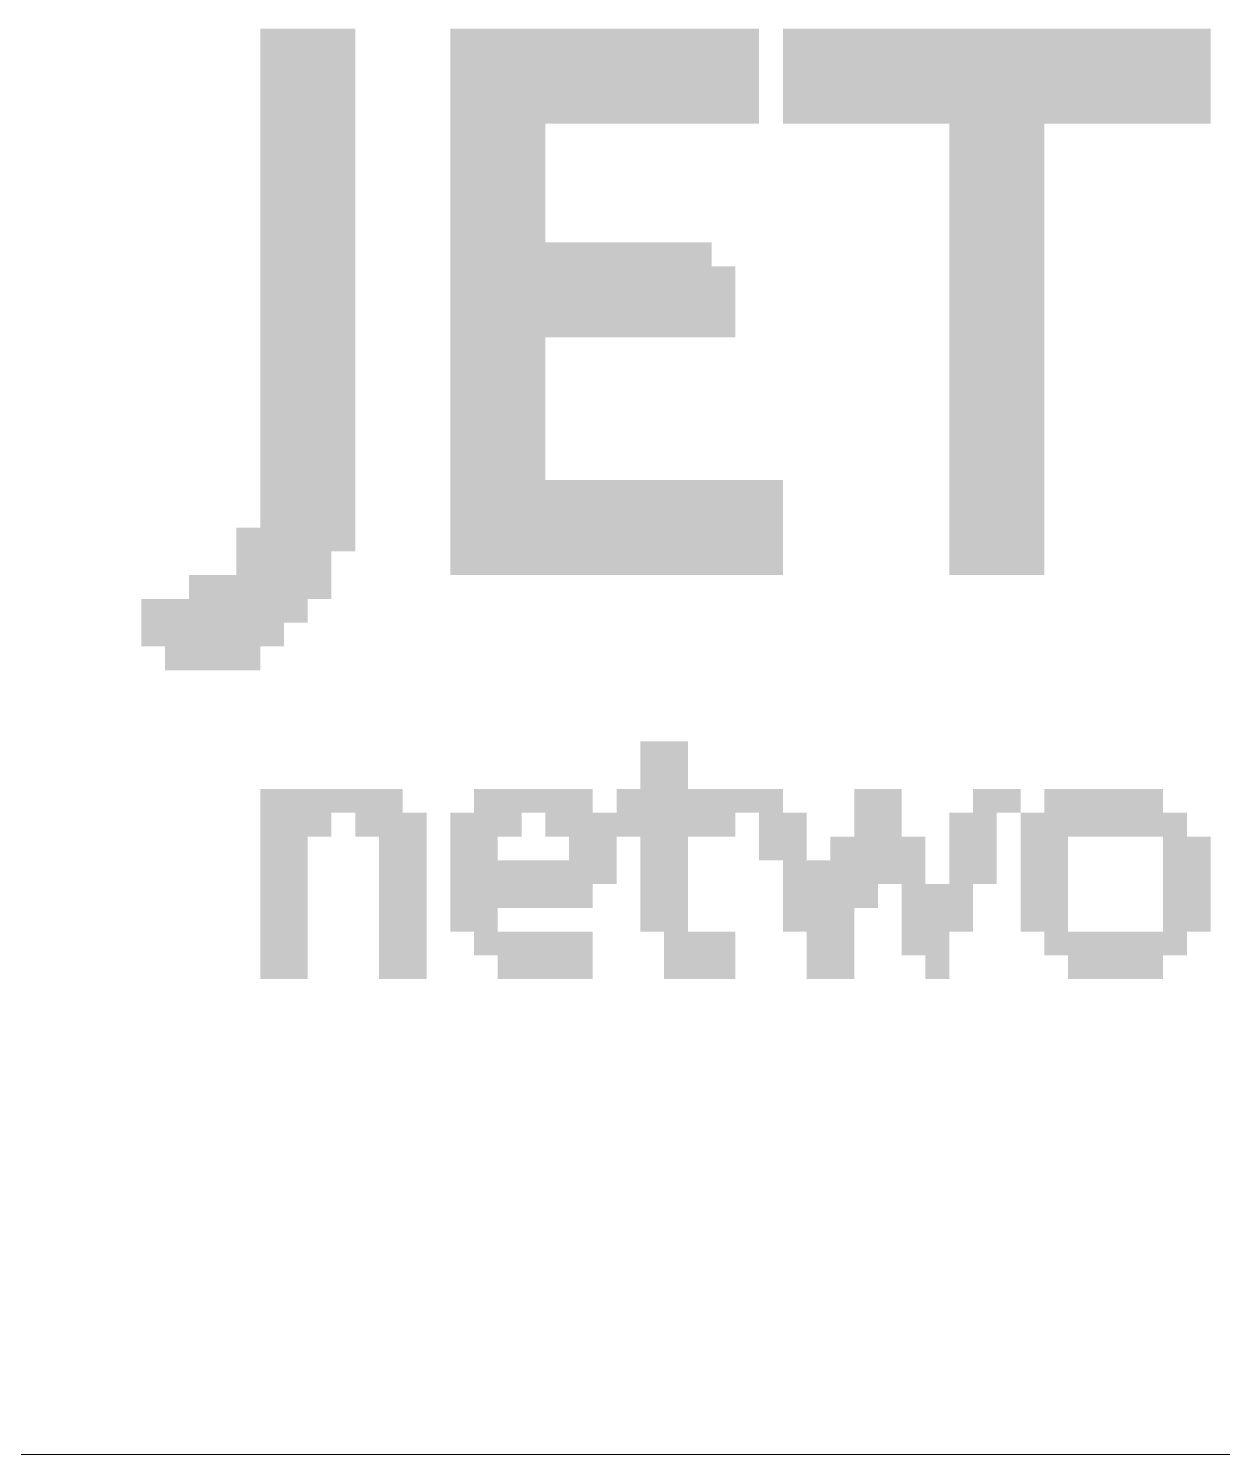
# Paper-space layout '01 Plans' of a CAD drawing. Header units: millimetres. Extents: x 5 to 415, y 7 to 290.
# Drawn here: x 372.15 to 382.2, y 62 to 74 of the extents above; entities that cross this region are included whole.
import ezdxf

# ---------------------------------------------------------------- set-up
doc = ezdxf.new("R2010")
doc.units = ezdxf.units.MM
doc.layers.add('BRANDING', color=7, linetype='Continuous')
doc.layers.add('SHEET', color=7, linetype='Continuous')

# ---------------------------------------------------------------- blocks, each defined once
blk = doc.blocks.new('SHEET_01')
at = {"layer": 'BRANDING'}
for points in [[(374.1, 74), (374.3, 74), (374.1, 73.8), (374.3, 73.8)], [(374.3, 74), (374.9, 74), (374.3, 73.8), (374.9, 73.8)], [(375.7, 74), (375.9, 74), (375.7, 73.8), (375.9, 73.8)], [(375.9, 74), (378.3, 74), (375.9, 73.8), (378.3, 73.8)], [(378.5, 74), (382.1, 74), (378.5, 73.8), (382.1, 73.8)], [(374.1, 73.8), (374.3, 73.8), (374.1, 73.6), (374.3, 73.6)], [(374.3, 73.8), (374.7, 73.8), (374.3, 73.6), (374.7, 73.6)], [(374.7, 73.8), (374.9, 73.8), (374.7, 73.6), (374.9, 73.6)], [(375.7, 73.8), (375.9, 73.8), (375.7, 73.6), (375.9, 73.6)], [(375.9, 73.8), (378.1, 73.8), (375.9, 73.6), (378.1, 73.6)], [(378.1, 73.8), (378.3, 73.8), (378.1, 73.6), (378.3, 73.6)], [(378.5, 73.8), (381.9, 73.8), (378.5, 73.6), (381.9, 73.6)], [(381.9, 73.8), (382.1, 73.8), (381.9, 73.6), (382.1, 73.6)], [(374.1, 73.6), (374.3, 73.6), (374.1, 73.4), (374.3, 73.4)], [(374.3, 73.6), (374.7, 73.6), (374.3, 73.4), (374.7, 73.4)], [(374.7, 73.6), (374.9, 73.6), (374.7, 73.4), (374.9, 73.4)], [(375.7, 73.6), (375.9, 73.6), (375.7, 73.4), (375.9, 73.4)], [(375.9, 73.6), (378.1, 73.6), (375.9, 73.4), (378.1, 73.4)], [(378.1, 73.6), (378.3, 73.6), (378.1, 73.4), (378.3, 73.4)], [(378.5, 73.6), (381.9, 73.6), (378.5, 73.4), (381.9, 73.4)], [(381.9, 73.6), (382.1, 73.6), (381.9, 73.4), (382.1, 73.4)], [(374.1, 73.4), (374.3, 73.4), (374.1, 73.2), (374.3, 73.2)], [(374.3, 73.4), (374.7, 73.4), (374.3, 73.2), (374.7, 73.2)], [(374.7, 73.4), (374.9, 73.4), (374.7, 73.2), (374.9, 73.2)], [(375.7, 73.4), (375.9, 73.4), (375.7, 73.2), (375.9, 73.2)], [(375.9, 73.4), (376.5, 73.4), (375.9, 73.2), (376.5, 73.2)], [(376.5, 73.4), (378.1, 73.4), (376.5, 73.2), (378.1, 73.2)], [(378.1, 73.4), (378.3, 73.4), (378.1, 73.2), (378.3, 73.2)], [(378.5, 73.4), (379.9, 73.4), (378.5, 73.2), (379.9, 73.2)], [(379.9, 73.4), (380.1, 73.4), (379.9, 73.2), (380.1, 73.2)], [(380.1, 73.4), (380.5, 73.4), (380.1, 73.2), (380.5, 73.2)], [(380.5, 73.4), (380.7, 73.4), (380.5, 73.2), (380.7, 73.2)], [(380.7, 73.4), (381.9, 73.4), (380.7, 73.2), (381.9, 73.2)], [(381.9, 73.4), (382.1, 73.4), (381.9, 73.2), (382.1, 73.2)], [(374.1, 73.2), (374.3, 73.2), (374.1, 73), (374.3, 73)], [(374.3, 73.2), (374.7, 73.2), (374.3, 73), (374.7, 73)], [(374.7, 73.2), (374.9, 73.2), (374.7, 73), (374.9, 73)], [(375.7, 73.2), (375.9, 73.2), (375.7, 73), (375.9, 73)], [(375.9, 73.2), (376.5, 73.2), (375.9, 73), (376.5, 73)], [(379.9, 73.2), (380.1, 73.2), (379.9, 73), (380.1, 73)], [(380.1, 73.2), (380.5, 73.2), (380.1, 73), (380.5, 73)], [(380.5, 73.2), (380.7, 73.2), (380.5, 73), (380.7, 73)], [(374.1, 73), (374.3, 73), (374.1, 72.8), (374.3, 72.8)], [(374.3, 73), (374.7, 73), (374.3, 72.8), (374.7, 72.8)], [(374.7, 73), (374.9, 73), (374.7, 72.8), (374.9, 72.8)], [(375.7, 73), (375.9, 73), (375.7, 72.8), (375.9, 72.8)], [(375.9, 73), (376.5, 73), (375.9, 72.8), (376.5, 72.8)], [(379.9, 73), (380.1, 73), (379.9, 72.8), (380.1, 72.8)], [(380.1, 73), (380.5, 73), (380.1, 72.8), (380.5, 72.8)], [(380.5, 73), (380.7, 73), (380.5, 72.8), (380.7, 72.8)], [(374.1, 72.8), (374.3, 72.8), (374.1, 72.6), (374.3, 72.6)], [(374.3, 72.8), (374.7, 72.8), (374.3, 72.6), (374.7, 72.6)], [(374.7, 72.8), (374.9, 72.8), (374.7, 72.6), (374.9, 72.6)], [(375.7, 72.8), (375.9, 72.8), (375.7, 72.6), (375.9, 72.6)], [(375.9, 72.8), (376.5, 72.8), (375.9, 72.6), (376.5, 72.6)], [(379.9, 72.8), (380.1, 72.8), (379.9, 72.6), (380.1, 72.6)], [(380.1, 72.8), (380.5, 72.8), (380.1, 72.6), (380.5, 72.6)], [(380.5, 72.8), (380.7, 72.8), (380.5, 72.6), (380.7, 72.6)], [(374.1, 72.6), (374.3, 72.6), (374.1, 72.4), (374.3, 72.4)], [(374.3, 72.6), (374.7, 72.6), (374.3, 72.4), (374.7, 72.4)], [(374.7, 72.6), (374.9, 72.6), (374.7, 72.4), (374.9, 72.4)], [(375.7, 72.6), (375.9, 72.6), (375.7, 72.4), (375.9, 72.4)], [(375.9, 72.6), (376.5, 72.6), (375.9, 72.4), (376.5, 72.4)], [(379.9, 72.6), (380.1, 72.6), (379.9, 72.4), (380.1, 72.4)], [(380.1, 72.6), (380.5, 72.6), (380.1, 72.4), (380.5, 72.4)], [(380.5, 72.6), (380.7, 72.6), (380.5, 72.4), (380.7, 72.4)], [(374.1, 72.4), (374.3, 72.4), (374.1, 72.2), (374.3, 72.2)], [(374.3, 72.4), (374.7, 72.4), (374.3, 72.2), (374.7, 72.2)], [(374.7, 72.4), (374.9, 72.4), (374.7, 72.2), (374.9, 72.2)], [(375.7, 72.4), (375.9, 72.4), (375.7, 72.2), (375.9, 72.2)], [(375.9, 72.4), (376.5, 72.4), (375.9, 72.2), (376.5, 72.2)], [(379.9, 72.4), (380.1, 72.4), (379.9, 72.2), (380.1, 72.2)], [(380.1, 72.4), (380.5, 72.4), (380.1, 72.2), (380.5, 72.2)], [(380.5, 72.4), (380.7, 72.4), (380.5, 72.2), (380.7, 72.2)], [(374.1, 72.2), (374.3, 72.2), (374.1, 72), (374.3, 72)], [(374.3, 72.2), (374.7, 72.2), (374.3, 72), (374.7, 72)], [(374.7, 72.2), (374.9, 72.2), (374.7, 72), (374.9, 72)], [(375.7, 72.2), (375.9, 72.2), (375.7, 72), (375.9, 72)], [(375.9, 72.2), (376.5, 72.2), (375.9, 72), (376.5, 72)], [(376.5, 72.2), (377.9, 72.2), (376.5, 72), (377.9, 72)], [(379.9, 72.2), (380.1, 72.2), (379.9, 72), (380.1, 72)], [(380.1, 72.2), (380.5, 72.2), (380.1, 72), (380.5, 72)], [(380.5, 72.2), (380.7, 72.2), (380.5, 72), (380.7, 72)], [(374.1, 72), (374.3, 72), (374.1, 71.8), (374.3, 71.8)], [(374.3, 72), (374.7, 72), (374.3, 71.8), (374.7, 71.8)], [(374.7, 72), (374.9, 72), (374.7, 71.8), (374.9, 71.8)], [(375.7, 72), (375.9, 72), (375.7, 71.8), (375.9, 71.8)], [(375.9, 72), (377.9, 72), (375.9, 71.8), (377.9, 71.8)], [(377.9, 72), (378.1, 72), (377.9, 71.8), (378.1, 71.8)], [(379.9, 72), (380.1, 72), (379.9, 71.8), (380.1, 71.8)], [(380.1, 72), (380.5, 72), (380.1, 71.8), (380.5, 71.8)], [(380.5, 72), (380.7, 72), (380.5, 71.8), (380.7, 71.8)], [(374.1, 71.8), (374.3, 71.8), (374.1, 71.6), (374.3, 71.6)], [(374.3, 71.8), (374.7, 71.8), (374.3, 71.6), (374.7, 71.6)], [(374.7, 71.8), (374.9, 71.8), (374.7, 71.6), (374.9, 71.6)], [(375.7, 71.8), (375.9, 71.8), (375.7, 71.6), (375.9, 71.6)], [(375.9, 71.8), (377.9, 71.8), (375.9, 71.6), (377.9, 71.6)], [(377.9, 71.8), (378.1, 71.8), (377.9, 71.6), (378.1, 71.6)], [(379.9, 71.8), (380.1, 71.8), (379.9, 71.6), (380.1, 71.6)], [(380.1, 71.8), (380.5, 71.8), (380.1, 71.6), (380.5, 71.6)], [(380.5, 71.8), (380.7, 71.8), (380.5, 71.6), (380.7, 71.6)], [(374.1, 71.6), (374.3, 71.6), (374.1, 71.4), (374.3, 71.4)], [(374.3, 71.6), (374.7, 71.6), (374.3, 71.4), (374.7, 71.4)], [(374.7, 71.6), (374.9, 71.6), (374.7, 71.4), (374.9, 71.4)], [(375.7, 71.6), (375.9, 71.6), (375.7, 71.4), (375.9, 71.4)], [(375.9, 71.6), (376.5, 71.6), (375.9, 71.4), (376.5, 71.4)], [(376.5, 71.6), (377.9, 71.6), (376.5, 71.4), (377.9, 71.4)], [(377.9, 71.6), (378.1, 71.6), (377.9, 71.4), (378.1, 71.4)], [(379.9, 71.6), (380.1, 71.6), (379.9, 71.4), (380.1, 71.4)], [(380.1, 71.6), (380.5, 71.6), (380.1, 71.4), (380.5, 71.4)], [(380.5, 71.6), (380.7, 71.6), (380.5, 71.4), (380.7, 71.4)], [(374.1, 71.4), (374.3, 71.4), (374.1, 71.2), (374.3, 71.2)], [(374.3, 71.4), (374.7, 71.4), (374.3, 71.2), (374.7, 71.2)], [(374.7, 71.4), (374.9, 71.4), (374.7, 71.2), (374.9, 71.2)], [(375.7, 71.4), (375.9, 71.4), (375.7, 71.2), (375.9, 71.2)], [(375.9, 71.4), (376.5, 71.4), (375.9, 71.2), (376.5, 71.2)], [(379.9, 71.4), (380.1, 71.4), (379.9, 71.2), (380.1, 71.2)], [(380.1, 71.4), (380.5, 71.4), (380.1, 71.2), (380.5, 71.2)], [(380.5, 71.4), (380.7, 71.4), (380.5, 71.2), (380.7, 71.2)], [(374.1, 71.2), (374.3, 71.2), (374.1, 71), (374.3, 71)], [(374.3, 71.2), (374.7, 71.2), (374.3, 71), (374.7, 71)], [(374.7, 71.2), (374.9, 71.2), (374.7, 71), (374.9, 71)], [(375.7, 71.2), (375.9, 71.2), (375.7, 71), (375.9, 71)], [(375.9, 71.2), (376.5, 71.2), (375.9, 71), (376.5, 71)], [(379.9, 71.2), (380.1, 71.2), (379.9, 71), (380.1, 71)], [(380.1, 71.2), (380.5, 71.2), (380.1, 71), (380.5, 71)], [(380.5, 71.2), (380.7, 71.2), (380.5, 71), (380.7, 71)], [(374.1, 71), (374.3, 71), (374.1, 70.8), (374.3, 70.8)], [(374.3, 71), (374.7, 71), (374.3, 70.8), (374.7, 70.8)], [(374.7, 71), (374.9, 71), (374.7, 70.8), (374.9, 70.8)], [(375.7, 71), (375.9, 71), (375.7, 70.8), (375.9, 70.8)], [(375.9, 71), (376.5, 71), (375.9, 70.8), (376.5, 70.8)], [(379.9, 71), (380.1, 71), (379.9, 70.8), (380.1, 70.8)], [(380.1, 71), (380.5, 71), (380.1, 70.8), (380.5, 70.8)], [(380.5, 71), (380.7, 71), (380.5, 70.8), (380.7, 70.8)], [(374.1, 70.8), (374.3, 70.8), (374.1, 70.6), (374.3, 70.6)], [(374.3, 70.8), (374.7, 70.8), (374.3, 70.6), (374.7, 70.6)], [(374.7, 70.8), (374.9, 70.8), (374.7, 70.6), (374.9, 70.6)], [(375.7, 70.8), (375.9, 70.8), (375.7, 70.6), (375.9, 70.6)], [(375.9, 70.8), (376.5, 70.8), (375.9, 70.6), (376.5, 70.6)], [(379.9, 70.8), (380.1, 70.8), (379.9, 70.6), (380.1, 70.6)], [(380.1, 70.8), (380.5, 70.8), (380.1, 70.6), (380.5, 70.6)], [(380.5, 70.8), (380.7, 70.8), (380.5, 70.6), (380.7, 70.6)], [(374.1, 70.6), (374.3, 70.6), (374.1, 70.4), (374.3, 70.4)], [(374.3, 70.6), (374.7, 70.6), (374.3, 70.4), (374.7, 70.4)], [(374.7, 70.6), (374.9, 70.6), (374.7, 70.4), (374.9, 70.4)], [(375.7, 70.6), (375.9, 70.6), (375.7, 70.4), (375.9, 70.4)], [(375.9, 70.6), (376.5, 70.6), (375.9, 70.4), (376.5, 70.4)], [(379.9, 70.6), (380.1, 70.6), (379.9, 70.4), (380.1, 70.4)], [(380.1, 70.6), (380.5, 70.6), (380.1, 70.4), (380.5, 70.4)], [(380.5, 70.6), (380.7, 70.6), (380.5, 70.4), (380.7, 70.4)], [(374.1, 70.4), (374.3, 70.4), (374.1, 70.2), (374.3, 70.2)], [(374.3, 70.4), (374.7, 70.4), (374.3, 70.2), (374.7, 70.2)], [(374.7, 70.4), (374.9, 70.4), (374.7, 70.2), (374.9, 70.2)], [(375.7, 70.4), (375.9, 70.4), (375.7, 70.2), (375.9, 70.2)], [(375.9, 70.4), (376.5, 70.4), (375.9, 70.2), (376.5, 70.2)], [(379.9, 70.4), (380.1, 70.4), (379.9, 70.2), (380.1, 70.2)], [(380.1, 70.4), (380.5, 70.4), (380.1, 70.2), (380.5, 70.2)], [(380.5, 70.4), (380.7, 70.4), (380.5, 70.2), (380.7, 70.2)], [(374.1, 70.2), (374.3, 70.2), (374.1, 70), (374.3, 70)], [(374.3, 70.2), (374.7, 70.2), (374.3, 70), (374.7, 70)], [(374.7, 70.2), (374.9, 70.2), (374.7, 70), (374.9, 70)], [(375.7, 70.2), (375.9, 70.2), (375.7, 70), (375.9, 70)], [(375.9, 70.2), (376.5, 70.2), (375.9, 70), (376.5, 70)], [(376.5, 70.2), (378.3, 70.2), (376.5, 70), (378.3, 70)], [(378.3, 70.2), (378.5, 70.2), (378.3, 70), (378.5, 70)], [(379.9, 70.2), (380.1, 70.2), (379.9, 70), (380.1, 70)], [(380.1, 70.2), (380.5, 70.2), (380.1, 70), (380.5, 70)], [(380.5, 70.2), (380.7, 70.2), (380.5, 70), (380.7, 70)], [(374.1, 70), (374.3, 70), (374.1, 69.8), (374.3, 69.8)], [(374.3, 70), (374.7, 70), (374.3, 69.8), (374.7, 69.8)], [(374.7, 70), (374.9, 70), (374.7, 69.8), (374.9, 69.8)], [(375.7, 70), (375.9, 70), (375.7, 69.8), (375.9, 69.8)], [(375.9, 70), (378.3, 70), (375.9, 69.8), (378.3, 69.8)], [(378.3, 70), (378.5, 70), (378.3, 69.8), (378.5, 69.8)], [(379.9, 70), (380.1, 70), (379.9, 69.8), (380.1, 69.8)], [(380.1, 70), (380.5, 70), (380.1, 69.8), (380.5, 69.8)], [(380.5, 70), (380.7, 70), (380.5, 69.8), (380.7, 69.8)], [(373.9, 69.8), (374.1, 69.8), (373.9, 69.6), (374.1, 69.6)], [(374.1, 69.8), (374.7, 69.8), (374.1, 69.6), (374.7, 69.6)], [(374.7, 69.8), (374.9, 69.8), (374.7, 69.6), (374.9, 69.6)], [(375.7, 69.8), (375.9, 69.8), (375.7, 69.6), (375.9, 69.6)], [(375.9, 69.8), (378.3, 69.8), (375.9, 69.6), (378.3, 69.6)], [(378.3, 69.8), (378.5, 69.8), (378.3, 69.6), (378.5, 69.6)], [(379.9, 69.8), (380.1, 69.8), (379.9, 69.6), (380.1, 69.6)], [(380.1, 69.8), (380.5, 69.8), (380.1, 69.6), (380.5, 69.6)], [(380.5, 69.8), (380.7, 69.8), (380.5, 69.6), (380.7, 69.6)], [(373.9, 69.6), (374.1, 69.6), (373.9, 69.4), (374.1, 69.4)], [(374.1, 69.6), (374.7, 69.6), (374.1, 69.4), (374.7, 69.4)], [(375.7, 69.6), (375.9, 69.6), (375.7, 69.4), (375.9, 69.4)], [(375.9, 69.6), (378.3, 69.6), (375.9, 69.4), (378.3, 69.4)], [(378.3, 69.6), (378.5, 69.6), (378.3, 69.4), (378.5, 69.4)], [(379.9, 69.6), (380.1, 69.6), (379.9, 69.4), (380.1, 69.4)], [(380.1, 69.6), (380.5, 69.6), (380.1, 69.4), (380.5, 69.4)], [(380.5, 69.6), (380.7, 69.6), (380.5, 69.4), (380.7, 69.4)], [(373.5, 69.4), (373.7, 69.4), (373.5, 69.2), (373.7, 69.2)], [(373.7, 69.4), (373.9, 69.4), (373.7, 69.2), (373.9, 69.2)], [(373.9, 69.4), (374.5, 69.4), (373.9, 69.2), (374.5, 69.2)], [(374.5, 69.4), (374.7, 69.4), (374.5, 69.2), (374.7, 69.2)], [(373.1, 69.2), (373.3, 69.2), (373.1, 69), (373.3, 69)], [(373.3, 69.2), (373.5, 69.2), (373.3, 69), (373.5, 69)], [(373.5, 69.2), (374.3, 69.2), (373.5, 69), (374.3, 69)], [(374.3, 69.2), (374.5, 69.2), (374.3, 69), (374.5, 69)], [(373.1, 69), (373.3, 69), (373.1, 68.8), (373.3, 68.8)], [(373.3, 69), (374.1, 69), (373.3, 68.8), (374.1, 68.8)], [(374.1, 69), (374.3, 69), (374.1, 68.8), (374.3, 68.8)], [(373.3, 68.8), (373.5, 68.8), (373.3, 68.6), (373.5, 68.6)], [(373.5, 68.8), (373.7, 68.8), (373.5, 68.6), (373.7, 68.6)], [(373.7, 68.8), (373.9, 68.8), (373.7, 68.6), (373.9, 68.6)], [(373.9, 68.8), (374.1, 68.8), (373.9, 68.6), (374.1, 68.6)], [(377.3, 68), (377.5, 68), (377.3, 67.8), (377.5, 67.8)], [(377.5, 68), (377.7, 68), (377.5, 67.8), (377.7, 67.8)], [(377.3, 67.8), (377.5, 67.8), (377.3, 67.6), (377.5, 67.6)], [(377.5, 67.8), (377.7, 67.8), (377.5, 67.6), (377.7, 67.6)], [(374.1, 67.6), (374.5, 67.6), (374.1, 67.4), (374.5, 67.4)], [(374.5, 67.6), (374.7, 67.6), (374.5, 67.4), (374.7, 67.4)], [(374.7, 67.6), (375.1, 67.6), (374.7, 67.4), (375.1, 67.4)], [(375.1, 67.6), (375.3, 67.6), (375.1, 67.4), (375.3, 67.4)], [(375.9, 67.6), (376.1, 67.6), (375.9, 67.4), (376.1, 67.4)], [(376.1, 67.6), (376.7, 67.6), (376.1, 67.4), (376.7, 67.4)], [(376.7, 67.6), (376.9, 67.6), (376.7, 67.4), (376.9, 67.4)], [(377.1, 67.6), (377.3, 67.6), (377.1, 67.4), (377.3, 67.4)], [(377.3, 67.6), (377.7, 67.6), (377.3, 67.4), (377.7, 67.4)], [(377.7, 67.6), (378.1, 67.6), (377.7, 67.4), (378.1, 67.4)], [(378.1, 67.6), (378.3, 67.6), (378.1, 67.4), (378.3, 67.4)], [(378.3, 67.6), (378.5, 67.6), (378.3, 67.4), (378.5, 67.4)], [(379.1, 67.6), (379.3, 67.6), (379.1, 67.4), (379.3, 67.4)], [(379.3, 67.6), (379.5, 67.6), (379.3, 67.4), (379.5, 67.4)], [(380.1, 67.6), (380.3, 67.6), (380.1, 67.4), (380.3, 67.4)], [(380.3, 67.6), (380.5, 67.6), (380.3, 67.4), (380.5, 67.4)], [(380.7, 67.6), (380.9, 67.6), (380.7, 67.4), (380.9, 67.4)], [(380.9, 67.6), (381.1, 67.6), (380.9, 67.4), (381.1, 67.4)], [(381.1, 67.6), (381.5, 67.6), (381.1, 67.4), (381.5, 67.4)], [(381.5, 67.6), (381.7, 67.6), (381.5, 67.4), (381.7, 67.4)], [(374.1, 67.4), (374.3, 67.4), (374.1, 67.2), (374.3, 67.2)], [(374.3, 67.4), (374.5, 67.4), (374.3, 67.2), (374.5, 67.2)], [(374.5, 67.4), (374.7, 67.4), (374.5, 67.2), (374.7, 67.2)], [(374.9, 67.4), (375.1, 67.4), (374.9, 67.2), (375.1, 67.2)], [(375.1, 67.4), (375.3, 67.4), (375.1, 67.2), (375.3, 67.2)], [(375.3, 67.4), (375.5, 67.4), (375.3, 67.2), (375.5, 67.2)], [(375.7, 67.4), (375.9, 67.4), (375.7, 67.2), (375.9, 67.2)], [(375.9, 67.4), (376.1, 67.4), (375.9, 67.2), (376.1, 67.2)], [(376.1, 67.4), (376.3, 67.4), (376.1, 67.2), (376.3, 67.2)], [(376.5, 67.4), (376.7, 67.4), (376.5, 67.2), (376.7, 67.2)], [(376.7, 67.4), (376.9, 67.4), (376.7, 67.2), (376.9, 67.2)], [(376.9, 67.4), (377.3, 67.4), (376.9, 67.2), (377.3, 67.2)], [(377.3, 67.4), (377.5, 67.4), (377.3, 67.2), (377.5, 67.2)], [(377.5, 67.4), (377.7, 67.4), (377.5, 67.2), (377.7, 67.2)], [(377.7, 67.4), (378.1, 67.4), (377.7, 67.2), (378.1, 67.2)], [(378.3, 67.4), (378.5, 67.4), (378.3, 67.2), (378.5, 67.2)], [(378.5, 67.4), (378.7, 67.4), (378.5, 67.2), (378.7, 67.2)], [(379.1, 67.4), (379.3, 67.4), (379.1, 67.2), (379.3, 67.2)], [(379.3, 67.4), (379.5, 67.4), (379.3, 67.2), (379.5, 67.2)], [(379.9, 67.4), (380.1, 67.4), (379.9, 67.2), (380.1, 67.2)], [(380.1, 67.4), (380.3, 67.4), (380.1, 67.2), (380.3, 67.2)], [(380.5, 67.4), (380.7, 67.4), (380.5, 67.2), (380.7, 67.2)], [(380.7, 67.4), (380.9, 67.4), (380.7, 67.2), (380.9, 67.2)], [(380.9, 67.4), (381.1, 67.4), (380.9, 67.2), (381.1, 67.2)], [(381.1, 67.4), (381.5, 67.4), (381.1, 67.2), (381.5, 67.2)], [(381.5, 67.4), (381.7, 67.4), (381.5, 67.2), (381.7, 67.2)], [(381.7, 67.4), (381.9, 67.4), (381.7, 67.2), (381.9, 67.2)], [(374.1, 67.2), (374.5, 67.2), (374.1, 67), (374.5, 67)], [(375.1, 67.2), (375.3, 67.2), (375.1, 67), (375.3, 67)], [(375.3, 67.2), (375.5, 67.2), (375.3, 67), (375.5, 67)], [(375.7, 67.2), (375.9, 67.2), (375.7, 67), (375.9, 67)], [(375.9, 67.2), (376.1, 67.2), (375.9, 67), (376.1, 67)], [(376.7, 67.2), (376.9, 67.2), (376.7, 67), (376.9, 67)], [(376.9, 67.2), (377.1, 67.2), (376.9, 67), (377.1, 67)], [(377.3, 67.2), (377.5, 67.2), (377.3, 67), (377.5, 67)], [(377.5, 67.2), (377.7, 67.2), (377.5, 67), (377.7, 67)], [(378.3, 67.2), (378.5, 67.2), (378.3, 67), (378.5, 67)], [(378.5, 67.2), (378.7, 67.2), (378.5, 67), (378.7, 67)], [(378.9, 67.2), (379.1, 67.2), (378.9, 67), (379.1, 67)], [(379.1, 67.2), (379.3, 67.2), (379.1, 67), (379.3, 67)], [(379.3, 67.2), (379.5, 67.2), (379.3, 67), (379.5, 67)], [(379.5, 67.2), (379.7, 67.2), (379.5, 67), (379.7, 67)], [(379.9, 67.2), (380.3, 67.2), (379.9, 67), (380.3, 67)], [(380.5, 67.2), (380.7, 67.2), (380.5, 67), (380.7, 67)], [(380.7, 67.2), (380.9, 67.2), (380.7, 67), (380.9, 67)], [(381.7, 67.2), (381.9, 67.2), (381.7, 67), (381.9, 67)], [(381.9, 67.2), (382.1, 67.2), (381.9, 67), (382.1, 67)], [(374.1, 67), (374.5, 67), (374.1, 66.8), (374.5, 66.8)], [(375.1, 67), (375.3, 67), (375.1, 66.8), (375.3, 66.8)], [(375.3, 67), (375.5, 67), (375.3, 66.8), (375.5, 66.8)], [(375.7, 67), (375.9, 67), (375.7, 66.8), (375.9, 66.8)], [(375.9, 67), (376.9, 67), (375.9, 66.8), (376.9, 66.8)], [(376.9, 67), (377.1, 67), (376.9, 66.8), (377.1, 66.8)], [(377.3, 67), (377.5, 67), (377.3, 66.8), (377.5, 66.8)], [(377.5, 67), (377.7, 67), (377.5, 66.8), (377.7, 66.8)], [(378.5, 67), (378.7, 67), (378.5, 66.8), (378.7, 66.8)], [(378.7, 67), (378.9, 67), (378.7, 66.8), (378.9, 66.8)], [(378.9, 67), (379.1, 67), (378.9, 66.8), (379.1, 66.8)], [(379.1, 67), (379.3, 67), (379.1, 66.8), (379.3, 66.8)], [(379.3, 67), (379.5, 67), (379.3, 66.8), (379.5, 66.8)], [(379.5, 67), (379.7, 67), (379.5, 66.8), (379.7, 66.8)], [(379.9, 67), (380.1, 67), (379.9, 66.8), (380.1, 66.8)], [(380.1, 67), (380.3, 67), (380.1, 66.8), (380.3, 66.8)], [(380.5, 67), (380.7, 67), (380.5, 66.8), (380.7, 66.8)], [(380.7, 67), (380.9, 67), (380.7, 66.8), (380.9, 66.8)], [(381.7, 67), (382.1, 67), (381.7, 66.8), (382.1, 66.8)], [(374.1, 66.8), (374.5, 66.8), (374.1, 66.6), (374.5, 66.6)], [(375.1, 66.8), (375.3, 66.8), (375.1, 66.6), (375.3, 66.6)], [(375.3, 66.8), (375.5, 66.8), (375.3, 66.6), (375.5, 66.6)], [(375.7, 66.8), (375.9, 66.8), (375.7, 66.6), (375.9, 66.6)], [(375.9, 66.8), (376.9, 66.8), (375.9, 66.6), (376.9, 66.6)], [(377.3, 66.8), (377.5, 66.8), (377.3, 66.6), (377.5, 66.6)], [(377.5, 66.8), (377.7, 66.8), (377.5, 66.6), (377.7, 66.6)], [(378.5, 66.8), (378.9, 66.8), (378.5, 66.6), (378.9, 66.6)], [(378.9, 66.8), (379.1, 66.8), (378.9, 66.6), (379.1, 66.6)], [(379.1, 66.8), (379.3, 66.8), (379.1, 66.6), (379.3, 66.6)], [(379.5, 66.8), (379.7, 66.8), (379.5, 66.6), (379.7, 66.6)], [(379.7, 66.8), (379.9, 66.8), (379.7, 66.6), (379.9, 66.6)], [(379.9, 66.8), (380.1, 66.8), (379.9, 66.6), (380.1, 66.6)], [(380.5, 66.8), (380.7, 66.8), (380.5, 66.6), (380.7, 66.6)], [(380.7, 66.8), (380.9, 66.8), (380.7, 66.6), (380.9, 66.6)], [(381.7, 66.8), (382.1, 66.8), (381.7, 66.6), (382.1, 66.6)], [(374.1, 66.6), (374.5, 66.6), (374.1, 66.4), (374.5, 66.4)], [(375.1, 66.6), (375.3, 66.6), (375.1, 66.4), (375.3, 66.4)], [(375.3, 66.6), (375.5, 66.6), (375.3, 66.4), (375.5, 66.4)], [(375.7, 66.6), (376.1, 66.6), (375.7, 66.4), (376.1, 66.4)], [(377.3, 66.6), (377.5, 66.6), (377.3, 66.4), (377.5, 66.4)], [(377.5, 66.6), (377.7, 66.6), (377.5, 66.4), (377.7, 66.4)], [(378.5, 66.6), (378.7, 66.6), (378.5, 66.4), (378.7, 66.4)], [(378.7, 66.6), (379.1, 66.6), (378.7, 66.4), (379.1, 66.4)], [(379.5, 66.6), (379.7, 66.6), (379.5, 66.4), (379.7, 66.4)], [(379.7, 66.6), (379.9, 66.6), (379.7, 66.4), (379.9, 66.4)], [(379.9, 66.6), (380.1, 66.6), (379.9, 66.4), (380.1, 66.4)], [(380.5, 66.6), (380.9, 66.6), (380.5, 66.4), (380.9, 66.4)], [(381.7, 66.6), (381.9, 66.6), (381.7, 66.4), (381.9, 66.4)], [(381.9, 66.6), (382.1, 66.6), (381.9, 66.4), (382.1, 66.4)], [(374.1, 66.4), (374.5, 66.4), (374.1, 66.2), (374.5, 66.2)], [(375.1, 66.4), (375.5, 66.4), (375.1, 66.2), (375.5, 66.2)], [(375.9, 66.4), (376.3, 66.4), (375.9, 66.2), (376.3, 66.2)], [(376.3, 66.4), (376.7, 66.4), (376.3, 66.2), (376.7, 66.2)], [(376.7, 66.4), (376.9, 66.4), (376.7, 66.2), (376.9, 66.2)], [(377.5, 66.4), (377.7, 66.4), (377.5, 66.2), (377.7, 66.2)], [(377.7, 66.4), (377.9, 66.4), (377.7, 66.2), (377.9, 66.2)], [(377.9, 66.4), (378.1, 66.4), (377.9, 66.2), (378.1, 66.2)], [(378.7, 66.4), (378.9, 66.4), (378.7, 66.2), (378.9, 66.2)], [(378.9, 66.4), (379.1, 66.4), (378.9, 66.2), (379.1, 66.2)], [(379.5, 66.4), (379.7, 66.4), (379.5, 66.2), (379.7, 66.2)], [(379.7, 66.4), (379.9, 66.4), (379.7, 66.2), (379.9, 66.2)], [(380.7, 66.4), (381.1, 66.4), (380.7, 66.2), (381.1, 66.2)], [(381.1, 66.4), (381.3, 66.4), (381.1, 66.2), (381.3, 66.2)], [(381.3, 66.4), (381.5, 66.4), (381.3, 66.2), (381.5, 66.2)], [(381.5, 66.4), (381.7, 66.4), (381.5, 66.2), (381.7, 66.2)], [(381.7, 66.4), (381.9, 66.4), (381.7, 66.2), (381.9, 66.2)], [(374.1, 66.2), (374.3, 66.2), (374.1, 66), (374.3, 66)], [(374.3, 66.2), (374.5, 66.2), (374.3, 66), (374.5, 66)], [(375.1, 66.2), (375.5, 66.2), (375.1, 66), (375.5, 66)], [(376.1, 66.2), (376.3, 66.2), (376.1, 66), (376.3, 66)], [(376.3, 66.2), (376.7, 66.2), (376.3, 66), (376.7, 66)], [(376.7, 66.2), (376.9, 66.2), (376.7, 66), (376.9, 66)], [(377.5, 66.2), (377.7, 66.2), (377.5, 66), (377.7, 66)], [(377.7, 66.2), (377.9, 66.2), (377.7, 66), (377.9, 66)], [(377.9, 66.2), (378.1, 66.2), (377.9, 66), (378.1, 66)], [(378.7, 66.2), (379.1, 66.2), (378.7, 66), (379.1, 66)], [(379.7, 66.2), (379.9, 66.2), (379.7, 66), (379.9, 66)], [(380.9, 66.2), (381.1, 66.2), (380.9, 66), (381.1, 66)], [(381.1, 66.2), (381.5, 66.2), (381.1, 66), (381.5, 66)], [(381.5, 66.2), (381.7, 66.2), (381.5, 66), (381.7, 66)]]:
    blk.add_solid(points, dxfattribs=at)
at = {"layer": 'SHEET', "lineweight": 18}
blk.add_line((342, 62), (415, 62), dxfattribs=at)

psp = doc.layouts.new('01 Plans')

# ---------------------------------------------------------------- block references
psp.add_blockref('SHEET_01', (0, 0))

doc.saveas('drawing.dxf')
